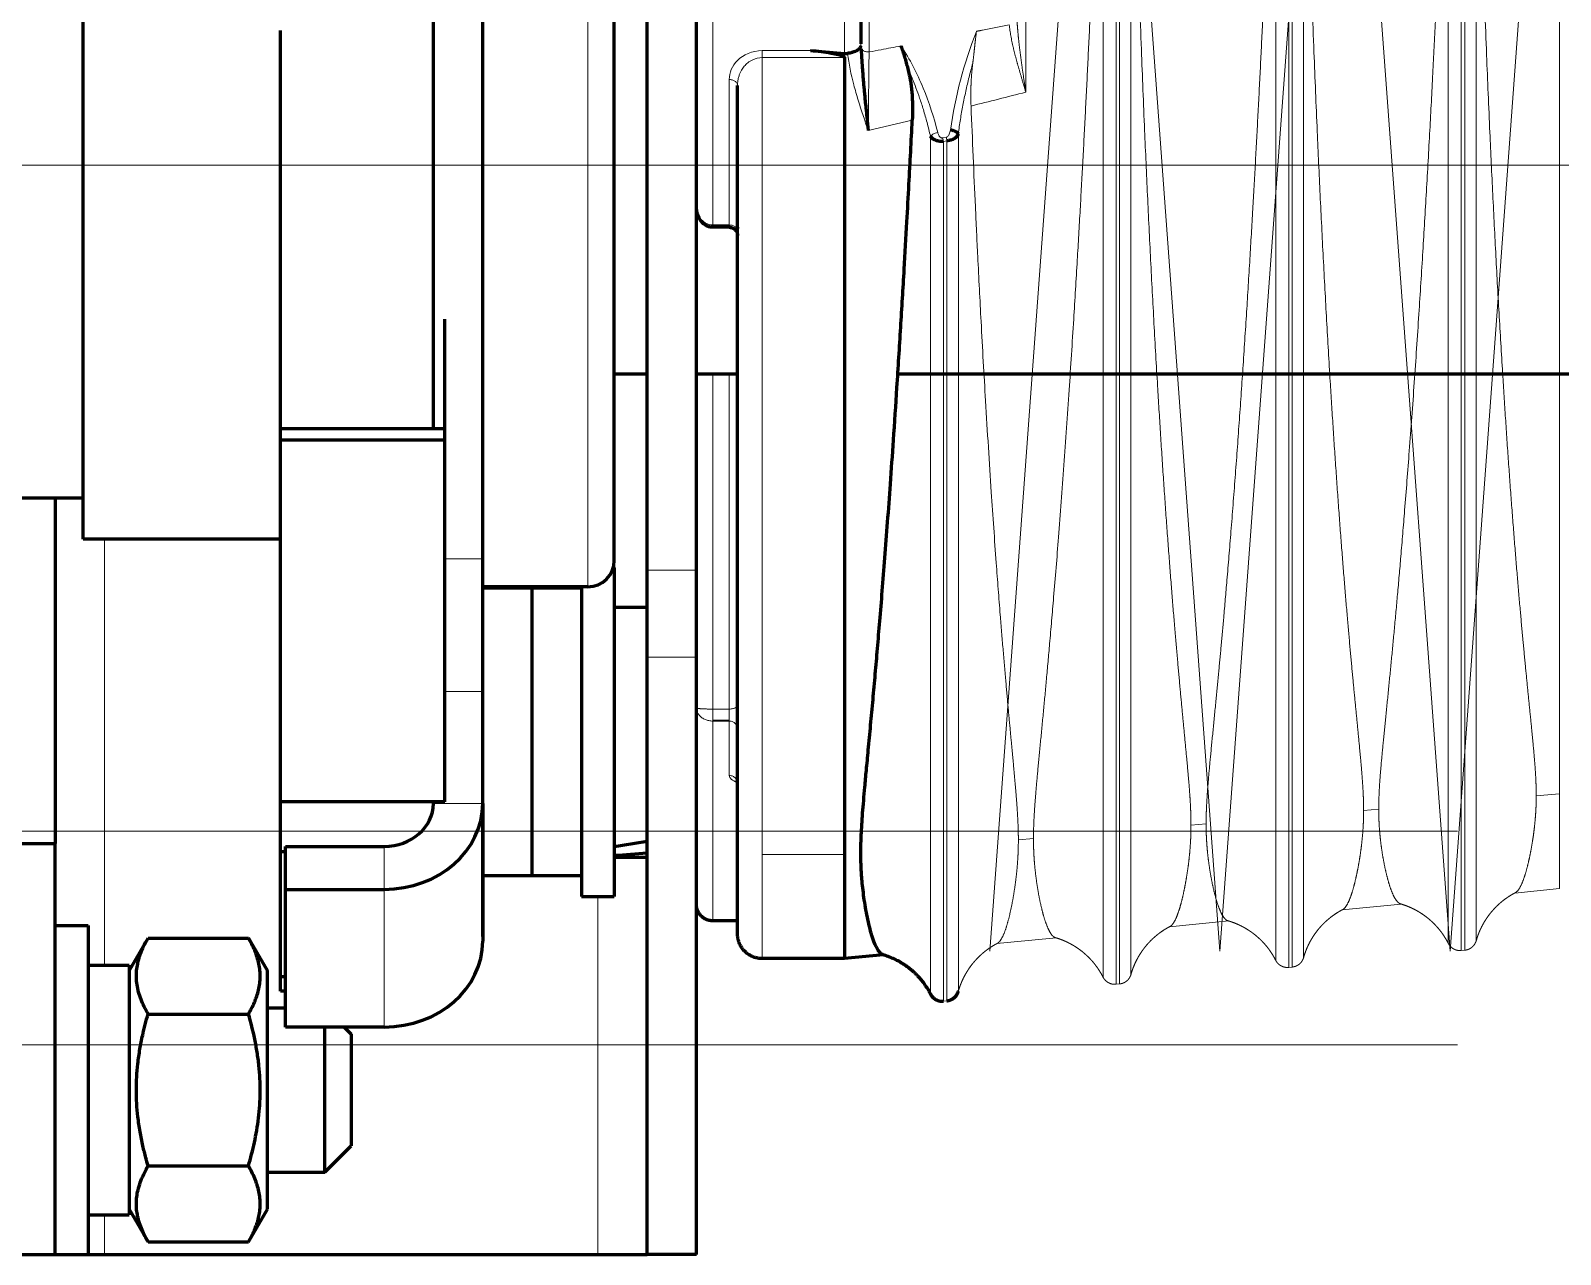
# Model space of a CAD drawing. Header units: millimetres. Extents: x 0 to 840, y 0 to 594.
# Drawn here: x 525.367 to 526.995, y 265.11 to 266.413 of the extents above; entities that cross this region are included whole.
import ezdxf

# ---------------------------------------------------------------- set-up
doc = ezdxf.new("R2010")
doc.units = ezdxf.units.MM
for name, pattern in [('K5LT_AXLED', [19.5, 15, -1.5, 1.5, -1.5]), ('K5LT_BASIC', [0]), ('K5LT_DASHED', [6, 4, -2]), ('K5LT_THIN', [0])]:
    doc.linetypes.add(name, pattern=pattern)
doc.layers.add('Системный слой', color=7, linetype='Continuous')

# ---------------------------------------------------------------- blocks, each defined once
blk = doc.blocks.new('U206')
at = {"layer": 'Системный слой', "color": 30, "linetype": 'K5LT_AXLED', "lineweight": 18, "true_color": 0xff8000}
for p, q in [((520.6458, 266.2698), (527.3233, 266.2698)), ((522.7108, 265.561), (526.8858, 265.561)), ((522.7108, 265.3335), (526.8858, 265.3335))]:
    blk.add_line(p, q, dxfattribs=at)
blk = doc.blocks.new('U218')
at = {"layer": 'Системный слой', "color": 30, "linetype": 'K5LT_AXLED', "lineweight": 18, "true_color": 0xff8000}
for q in [(526.388, 265.4332), (526.633, 265.4332)]:
    blk.add_line((526.5105, 267.0957), q, dxfattribs=at)
blk = doc.blocks.new('U219')
at = {"layer": 'Системный слой', "color": 30, "linetype": 'K5LT_AXLED', "lineweight": 18, "true_color": 0xff8000}
for q in [(526.633, 265.4332), (526.878, 265.4332)]:
    blk.add_line((526.7555, 267.0957), q, dxfattribs=at)
blk = doc.blocks.new('U221')
at = {"layer": 'Системный слой', "color": 30, "linetype": 'K5LT_AXLED', "lineweight": 18, "true_color": 0xff8000}
for q in [(526.878, 265.4332), (527.123, 265.4332)]:
    blk.add_line((527.0005, 267.0957), q, dxfattribs=at)
blk = doc.blocks.new('U217')
at = {"layer": 'Системный слой'}
for name in ['U218', 'U219', 'U221']:
    blk.add_blockref(name, (0, 0), dxfattribs=at)

msp = doc.modelspace()

# ---------------------------------------------------------------- linework, layer by layer
at = {"layer": 'Системный слой', "color": 7, "linetype": 'K5LT_DASHED', "lineweight": 18}
for p, q in [((526.52244, 265.39792), (526.52244, 266.89796)), ((526.52623, 265.39829), (526.52623, 266.89768)), ((526.70619, 265.41588), (526.70619, 266.88418)), ((526.70998, 265.41625), (526.70998, 266.88389)), ((526.88994, 265.43383), (526.88994, 266.87039)), ((526.89373, 265.4342), (526.89373, 266.8701)), ((526.50861, 265.4055), (526.50861, 266.77508)), ((526.53833, 265.40841), (526.53833, 266.77328)), ((526.69236, 265.42345), (526.69236, 266.7639)), ((526.72208, 265.42636), (526.72208, 266.7621)), ((526.87611, 265.44141), (526.87611, 266.75272)), ((526.90583, 265.44431), (526.90583, 266.75092)), ((526.99455, 266.63154), (526.99455, 265.60071)), ((526.42634, 266.4404), (526.42634, 266.3474)), ((526.99455, 265.60071), (526.96971, 265.5986)), ((526.99455, 265.60071), (526.99455, 265.49969)), ((526.80205, 265.58434), (526.78596, 265.58297)), ((526.6183, 265.56872), (526.60221, 265.56735)), ((526.43455, 265.55309), (526.41846, 265.55173)), ((526.99455, 265.49969), (526.94681, 265.49502)), ((526.82609, 265.48323), (526.76306, 265.47707)), ((526.64234, 265.46528), (526.57931, 265.45912)), ((526.45859, 265.44733), (526.39556, 265.44117)), ((526.88994, 265.43383), (526.89373, 265.4342)), ((526.70619, 265.41588), (526.70998, 265.41625)), ((526.52244, 265.39792), (526.52623, 265.39829)), ((526.33869, 265.37997), (526.34248, 265.38034))]:
    msp.add_line(p, q, dxfattribs=at)
at = {"layer": 'Системный слой', "color": 5, "linetype": 'K5LT_BASIC', "lineweight": 60, "true_color": 0x0000ff}
for p, q in [((526.2508, 266.78323), (526.2508, 266.39897)), ((525.7958, 265.98917), (525.7958, 266.69954)), ((525.8483, 265.85066), (525.8483, 266.69954)), ((525.42297, 265.87166), (525.42297, 266.65916)), ((526.0233, 265.83867), (526.0233, 266.64828)), ((526.0758, 265.83867), (526.0758, 266.64828)), ((525.9883, 265.84891), (525.9883, 266.56093)), ((525.9883, 265.99416), (525.9883, 266.45787)), ((525.63297, 265.98917), (525.63297, 266.4129)), ((526.19716, 266.39156), (526.2333, 266.38851)), ((526.24923, 266.39368), (526.24907, 266.39351)), ((526.2333, 266.38417), (526.2333, 265.53598)), ((526.11955, 265.45156), (526.11955, 266.35452)), ((526.11955, 266.20369), (526.11955, 266.35452)), ((526.0758, 266.22644), (526.0758, 266.22639)), ((526.1108, 266.20356), (526.0933, 266.20356)), ((526.11955, 266.20369), (526.11955, 266.20236)), ((525.80797, 265.98917), (525.80797, 266.10567)), ((525.9883, 266.04754), (526.0233, 266.04754)), ((526.0758, 266.04754), (526.11955, 266.04754)), ((526.29019, 266.04754), (548.4726, 266.04754)), ((525.63297, 265.97692), (525.63297, 265.98917)), ((525.80797, 265.98917), (525.63297, 265.98917)), ((525.80797, 265.97692), (525.80797, 265.98917)), ((525.80797, 265.97692), (525.63297, 265.97692)), ((525.63297, 265.59223), (525.63297, 265.97692)), ((525.80797, 265.59223), (525.80797, 265.97692)), ((525.42297, 265.91541), (524.92422, 265.91541)), ((525.3933, 265.91541), (525.3933, 265.54791)), ((525.63297, 265.87166), (525.42297, 265.87166)), ((525.8483, 265.70952), (525.8483, 265.85066)), ((525.98726, 265.84134), (525.9883, 265.84134)), ((525.9883, 265.84134), (525.9883, 265.49134)), ((526.0233, 265.74598), (526.0233, 265.83867)), ((526.0758, 265.74598), (526.0758, 265.83867)), ((525.9603, 265.82091), (525.8483, 265.82091)), ((525.9008, 265.81946), (525.8483, 265.81946)), ((525.9008, 265.51321), (525.9008, 265.81946)), ((525.9533, 265.81946), (525.9008, 265.81946)), ((525.9008, 265.81918), (525.9008, 265.81946)), ((525.9008, 265.51321), (525.9008, 265.81918)), ((525.9533, 265.82091), (525.9533, 265.49134)), ((525.9883, 265.79934), (526.0233, 265.79934)), ((526.0233, 265.11041), (526.0233, 265.74598)), ((526.0758, 265.11041), (526.0758, 265.74598)), ((525.8483, 265.59028), (525.8483, 265.70952)), ((525.80797, 265.59223), (525.63297, 265.59223)), ((525.63297, 265.53894), (525.63297, 265.59223)), ((525.7958, 265.59028), (525.7958, 265.59223)), ((525.8483, 265.59028), (525.8483, 265.44374)), ((525.8483, 265.45104), (525.8483, 265.59028)), ((525.3408, 265.54791), (525.3933, 265.54791)), ((525.3933, 265.11041), (525.3933, 265.54791)), ((525.6383, 265.4989), (525.6383, 265.54459)), ((525.6383, 265.54459), (525.7433, 265.54459)), ((525.63297, 265.40577), (525.63297, 265.53894)), ((525.6383, 265.53894), (525.63297, 265.53894)), ((525.9883, 265.53334), (526.0233, 265.53334)), ((526.2333, 265.53598), (526.2333, 265.42532)), ((525.9008, 265.51321), (525.8483, 265.51321)), ((525.9533, 265.51321), (525.9008, 265.51321)), ((525.6383, 265.4989), (525.7433, 265.4989)), ((525.6383, 265.35236), (525.6383, 265.4989)), ((525.9533, 265.49134), (525.9883, 265.49134)), ((525.3933, 265.46041), (525.4283, 265.46041)), ((525.4283, 265.46041), (525.4283, 265.11041)), ((526.11955, 265.46541), (526.0933, 265.46541)), ((525.47205, 265.41229), (525.49213, 265.44707)), ((525.49213, 265.44707), (525.59897, 265.44707)), ((525.59897, 265.44707), (525.61905, 265.41229)), ((525.8483, 265.44864), (525.8483, 265.45104)), ((526.27484, 265.42937), (526.2333, 265.42531)), ((525.4283, 265.41841), (525.47205, 265.41841)), ((525.47205, 265.41841), (525.47205, 265.15241)), ((525.61905, 265.15854), (525.61905, 265.41229)), ((526.2333, 265.42531), (526.1458, 265.42531)), ((525.63297, 265.39041), (525.63297, 265.40577)), ((525.6383, 265.40577), (525.63297, 265.40577)), ((525.6383, 265.39041), (525.63297, 265.39041)), ((525.49213, 265.36624), (525.59897, 265.36624)), ((525.61905, 265.37291), (525.6383, 265.37291)), ((525.7433, 265.35236), (525.6383, 265.35236)), ((525.6803, 265.3391), (525.6803, 265.35236)), ((525.70085, 265.35236), (525.7083, 265.34491)), ((525.7083, 265.34491), (525.7083, 265.32192)), ((525.6803, 265.19791), (525.6803, 265.3391)), ((525.7083, 265.32192), (525.7083, 265.22591)), ((525.6803, 265.19791), (525.7083, 265.22591)), ((525.49213, 265.20459), (525.59897, 265.20459)), ((525.61905, 265.19791), (525.6803, 265.19791)), ((525.4283, 265.15241), (525.47205, 265.15241)), ((525.47205, 265.15854), (525.49213, 265.12376)), ((525.59897, 265.12376), (525.61905, 265.15854)), ((525.49213, 265.12376), (525.59897, 265.12376)), ((525.3408, 265.11041), (525.3933, 265.11041)), ((525.3933, 265.11041), (525.4283, 265.11041)), ((525.3933, 265.11041), (525.4458, 265.11041)), ((525.4458, 265.11041), (525.9708, 265.11041)), ((525.9708, 265.11041), (526.0233, 265.11041)), ((526.0758, 265.11041), (526.0233, 265.11041))]:
    msp.add_line(p, q, dxfattribs=at)
at = {"layer": 'Системный слой', "color": 7, "linetype": 'K5LT_THIN', "lineweight": 18}
for p, q in [((526.0933, 266.77064), (526.0933, 266.20601)), ((526.2333, 266.38851), (526.2333, 266.77064)), ((526.25955, 266.77699), (526.25955, 266.39021)), ((525.9603, 266.58079), (525.9603, 265.82091)), ((526.1458, 266.39156), (526.19716, 266.39156)), ((526.1458, 266.38417), (526.1458, 266.39156)), ((526.2333, 266.38417), (526.1458, 266.38417)), ((526.1458, 266.38417), (526.1458, 265.53598)), ((526.1108, 266.20601), (526.1108, 266.36082)), ((526.30556, 266.31746), (526.2587, 266.30646)), ((526.32486, 265.38755), (526.32486, 266.30033)), ((526.33784, 266.29863), (526.34163, 266.29937)), ((526.34248, 266.29563), (526.33869, 266.29489)), ((526.33869, 265.37997), (526.33869, 266.29489)), ((526.34248, 265.38034), (526.34248, 266.29563)), ((526.35458, 265.39045), (526.35458, 266.30292)), ((526.0758, 266.22644), (526.0758, 266.22639)), ((526.0933, 266.20601), (526.1108, 266.20601)), ((526.0933, 266.20469), (526.0933, 266.20601)), ((526.0933, 266.20469), (526.1108, 266.20469)), ((526.0933, 266.20356), (526.0933, 266.20469)), ((526.1108, 266.20469), (526.1108, 266.20601)), ((526.1108, 266.20356), (526.1108, 266.20469)), ((526.0933, 266.04754), (526.0933, 265.69081)), ((526.1108, 265.69081), (526.1108, 266.04754)), ((525.4458, 265.87166), (525.4458, 265.41841)), ((525.8483, 265.85066), (525.80797, 265.85066)), ((526.0758, 265.83867), (526.0233, 265.83867)), ((526.0758, 265.74598), (526.0233, 265.74598)), ((525.8483, 265.70952), (525.80797, 265.70952)), ((526.0933, 265.69081), (526.1108, 265.69081)), ((526.0933, 265.69081), (526.0933, 265.67888)), ((526.1108, 265.69081), (526.1108, 265.67888)), ((526.0933, 265.67888), (526.0933, 265.67805)), ((526.0933, 265.67888), (526.1108, 265.67888)), ((526.0933, 265.67805), (526.0933, 265.46691)), ((526.1108, 265.67805), (526.0933, 265.67805)), ((526.1108, 265.67888), (526.1108, 265.67805)), ((526.1108, 265.62016), (526.1108, 265.67805)), ((525.7958, 265.59028), (525.8483, 265.59028)), ((525.7433, 265.4989), (525.7433, 265.54459)), ((526.1458, 265.53598), (526.2333, 265.53598)), ((526.1458, 265.53598), (526.1458, 265.42531)), ((525.7433, 265.35236), (525.7433, 265.4989)), ((525.9708, 265.49134), (525.9708, 265.11041)), ((526.0933, 265.46691), (526.11955, 265.46691)), ((526.0933, 265.46691), (526.0933, 265.46541)), ((525.4458, 265.15241), (525.4458, 265.11041))]:
    msp.add_line(p, q, dxfattribs=at)
at = {"layer": 'Системный слой', "color": 30, "linetype": 'K5LT_AXLED', "lineweight": 18, "true_color": 0xff8000}
msp.add_line((519.2633, 266.26979), (571.47579, 266.26979), dxfattribs=at)
at = {"layer": 'Системный слой', "color": 5, "linetype": 'K5LT_BASIC', "lineweight": 60, "true_color": 0x0000ff}
for centre, radius, start, end in [((526.23449, 266.40248), 0.01403, 265.13092, 278.60316), ((525.9603, 265.84891), 0.028, 270, 0)]:
    msp.add_arc(centre, radius, start, end, dxfattribs=at)
at = {"layer": 'Системный слой', "color": 7, "linetype": 'K5LT_THIN', "lineweight": 18}
for centre, radius, start, end in [((555.88613, 266.04736), 29.62857, 179.336981, 179.498952), ((526.26968, 266.28116), 0.07036, 11.2485, 14.37346), ((526.27361, 266.28191), 0.07022, 11.27441, 14.39955)]:
    msp.add_arc(centre, radius, start, end, dxfattribs=at)
at = {"layer": 'Системный слой', "color": 5, "linetype": 'K5LT_BASIC', "lineweight": 60, "true_color": 0x0000ff}
for centre, major_axis, ratio, start_param, end_param in [((525.7433, 265.59028), (0.0525, 0), 0.8702783, 4.712389, 6.2831853), ((525.7433, 265.59028), (0.105, 0), 0.8702783, 4.712389, 6.2831853), ((525.9654, 265.66634), (0.36501, 0.05144), 0.3360168, 4.7277641, 4.8241751), ((526.05495, 265.66634), (0.36501, 0.05144), 0.3360168, 4.4816555, 4.5783551), ((525.7433, 265.44374), (0.105, 0), 0.8702783, 4.712389, 6.2831853)]:
    msp.add_ellipse(centre, major_axis=major_axis, ratio=ratio, start_param=start_param, end_param=end_param, dxfattribs=at)
at = {"layer": 'Системный слой', "color": 7, "linetype": 'K5LT_DASHED', "lineweight": 18}
for points, knots in [([(526.43455, 265.55309), (526.43455, 265.5562), (526.43464, 265.5627), (526.43506, 265.57372), (526.43586, 265.58702), (526.43724, 265.60464), (526.43936, 265.628), (526.44213, 265.65686), (526.44521, 265.68886), (526.44845, 265.72338), (526.45206, 265.76323), (526.45636, 265.81309), (526.46145, 265.87603), (526.46699, 265.94986), (526.47241, 266.0279), (526.47713, 266.10128), (526.48103, 266.16564), (526.48421, 266.22118), (526.48702, 266.27226), (526.48964, 266.32229), (526.49218, 266.37286), (526.49463, 266.4239), (526.49699, 266.47533), (526.49921, 266.52613), (526.50127, 266.57543), (526.50314, 266.62237), (526.5048, 266.66617), (526.50619, 266.70429), (526.50727, 266.73509), (526.50803, 266.75774), (526.50844, 266.77001), (526.50861, 266.77508)], [0, 0, 0, 0, 0.5382859, 1.0757635, 1.6706705, 2.3929289, 3.3241449, 4.3677947, 5.4051982, 6.3813879, 7.4447326, 8.7702029, 10.3892509, 12.2297133, 14.0795086, 15.7757178, 17.1757775, 18.3697817, 19.4706051, 20.5867136, 21.718107, 22.8571429, 24, 25.1428571, 26.2857143, 27.4285714, 28.5714286, 29.7142857, 30.6666667, 31.4285714, 32, 32, 32, 32]), ([(526.53833, 266.77328), (526.53888, 266.74559), (526.53983, 266.70206), (526.54151, 266.63561), (526.54327, 266.57198), (526.54585, 266.48941), (526.54908, 266.39864), (526.55256, 266.31238), (526.55589, 266.23751), (526.55922, 266.16884), (526.56279, 266.10106), (526.56629, 266.03997), (526.56964, 265.9854), (526.57278, 265.93741), (526.57598, 265.89143), (526.57917, 265.84847), (526.58227, 265.80887), (526.5852, 265.77357), (526.58797, 265.74174), (526.59052, 265.71354), (526.59293, 265.68785), (526.59529, 265.66317), (526.59747, 265.64044), (526.59926, 265.62093), (526.60047, 265.60639), (526.60125, 265.59527), (526.60175, 265.58636), (526.60204, 265.57891), (526.60217, 265.57338), (526.6022, 265.56982), (526.60221, 265.56796), (526.60221, 265.56745), (526.60221, 265.56735)], [0, 0, 0, 0, 2.3571429, 3.5357143, 5.1071429, 7.0714286, 9.4285714, 11.3928571, 12.9642857, 14.5357143, 16.1071429, 17.6785714, 18.8571429, 20.0357143, 21.1924603, 22.327381, 23.4186508, 24.4880952, 25.4724206, 26.3934524, 27.2097222, 27.9845238, 28.8082931, 29.5195222, 30.118211, 30.5541611, 31.0097542, 31.4830864, 31.9526113, 32.3641019, 32.7194618, 33, 33, 33, 33]), ([(526.6183, 265.56872), (526.6183, 265.57173), (526.61838, 265.57803), (526.6188, 265.58871), (526.61959, 265.6016), (526.62095, 265.61867), (526.62304, 265.64131), (526.6258, 265.66932), (526.62878, 265.69962), (526.63163, 265.72929), (526.63434, 265.75822), (526.63725, 265.79046), (526.64076, 265.83083), (526.64485, 265.88045), (526.64921, 265.93656), (526.65346, 265.99466), (526.65753, 266.05363), (526.66133, 266.112), (526.66484, 266.1687), (526.66793, 266.22143), (526.67074, 266.27144), (526.67337, 266.32043), (526.67591, 266.36993), (526.67836, 266.4199), (526.68072, 266.47023), (526.68295, 266.51996), (526.68501, 266.56823), (526.68688, 266.6142), (526.68854, 266.6571), (526.68993, 266.69447), (526.69101, 266.72466), (526.69178, 266.74688), (526.69219, 266.75892), (526.69236, 266.7639)], [0, 0, 0, 0, 0.5707763, 1.1406657, 1.7713629, 2.5368932, 3.5236118, 4.6292852, 5.7283501, 6.6745739, 7.5124867, 8.4114265, 9.5618437, 10.9906599, 12.4980677, 13.9777981, 15.4064337, 16.8739216, 18.2447662, 19.5154194, 20.6862812, 21.8729334, 23.0753762, 24.2857143, 25.5, 26.7142857, 27.9285714, 29.1428571, 30.3571429, 31.5714286, 32.5833333, 33.3928571, 34, 34, 34, 34]), ([(526.72208, 266.7621), (526.72263, 266.73501), (526.72358, 266.69242), (526.72525, 266.6274), (526.72702, 266.56516), (526.72959, 266.48438), (526.73282, 266.3956), (526.73631, 266.31122), (526.73964, 266.23799), (526.74297, 266.17083), (526.74654, 266.10454), (526.75004, 266.0448), (526.7534, 265.99143), (526.75654, 265.94449), (526.75974, 265.89953), (526.76293, 265.85753), (526.76604, 265.81882), (526.76896, 265.78433), (526.77173, 265.75325), (526.77429, 265.7257), (526.77669, 265.70061), (526.77905, 265.67651), (526.78123, 265.65432), (526.78302, 265.63532), (526.78421, 265.62117), (526.78499, 265.61038), (526.78549, 265.6017), (526.78579, 265.5944), (526.78592, 265.58894), (526.78595, 265.58539), (526.78596, 265.58355), (526.78596, 265.58306), (526.78596, 265.58297)], [0, 0, 0, 0, 2.3571429, 3.5357143, 5.1071429, 7.0714286, 9.4285714, 11.3928571, 12.9642857, 14.5357143, 16.1071429, 17.6785714, 18.8571429, 20.0357143, 21.1924603, 22.327381, 23.4186508, 24.4880952, 25.4724206, 26.3934524, 27.2097222, 27.9845238, 28.8071235, 29.5160134, 30.1111934, 30.5424651, 30.9933798, 31.4643728, 31.9362369, 32.3529907, 32.7141986, 33, 33, 33, 33]), ([(526.80205, 265.58434), (526.80205, 265.58725), (526.80213, 265.59333), (526.80254, 265.60362), (526.80331, 265.61604), (526.80464, 265.63249), (526.8067, 265.65431), (526.80942, 265.68137), (526.81246, 265.7116), (526.81559, 265.74338), (526.81878, 265.7769), (526.82212, 265.8134), (526.82578, 265.85532), (526.82999, 265.90603), (526.83478, 265.96751), (526.83984, 266.03721), (526.84466, 266.10847), (526.84896, 266.17661), (526.85285, 266.24208), (526.85639, 266.30535), (526.85958, 266.36579), (526.86235, 266.42108), (526.86481, 266.47275), (526.86703, 266.52163), (526.86907, 266.56867), (526.8709, 266.61305), (526.87252, 266.65403), (526.87385, 266.68922), (526.87486, 266.71721), (526.87558, 266.73747), (526.87596, 266.74828), (526.87611, 266.75272)], [0, 0, 0, 0, 0.5366761, 1.0725047, 1.6654681, 2.3851155, 3.3125623, 4.3517361, 5.3847028, 6.3575944, 7.3240317, 8.3483545, 9.4429767, 10.7224685, 12.3047903, 14.064353, 15.7655094, 17.2928154, 18.7399505, 20.2197897, 21.59463, 22.8571429, 24, 25.1428571, 26.2857143, 27.4285714, 28.5714286, 29.7142857, 30.6666667, 31.4285714, 32, 32, 32, 32]), ([(526.90583, 266.75092), (526.90638, 266.72442), (526.90733, 266.68278), (526.909, 266.61921), (526.91077, 266.55834), (526.91334, 266.47937), (526.91657, 266.39257), (526.92006, 266.31008), (526.92339, 266.23848), (526.92672, 266.17282), (526.93029, 266.10802), (526.93379, 266.04962), (526.93715, 265.99745), (526.9403, 265.95157), (526.94351, 265.90762), (526.94669, 265.86657), (526.9498, 265.82877), (526.95273, 265.79509), (526.95549, 265.76475), (526.95805, 265.73786), (526.96045, 265.71336), (526.96281, 265.68983), (526.96499, 265.66819), (526.96677, 265.64969), (526.96797, 265.63578), (526.96877, 265.62493), (526.96928, 265.6161), (526.96955, 265.60915), (526.96967, 265.60424), (526.9697, 265.60109), (526.96971, 265.59923), (526.96971, 265.59869), (526.96971, 265.5986)], [0, 0, 0, 0, 2.3571429, 3.5357143, 5.1071429, 7.0714286, 9.4285714, 11.3928571, 12.9642857, 14.5357143, 16.1071429, 17.6785714, 18.8571429, 20.0357143, 21.1924603, 22.327381, 23.4186508, 24.4880952, 25.4724206, 26.3934524, 27.2097222, 27.9845238, 28.8058254, 29.5121191, 30.1034049, 30.5496115, 31.0312229, 31.525747, 31.9487948, 32.3208582, 32.6624292, 33, 33, 33, 33]), ([(526.4171, 266.42295), (526.41726, 266.42015), (526.41764, 266.41461), (526.4184, 266.40637), (526.41975, 266.39385), (526.42156, 266.38009), (526.42402, 266.36312), (526.42549, 266.35329), (526.42634, 266.3474)], [0, 0, 0, 0, 1.0297514, 2.0282955, 2.9956323, 5.551145, 6.9421733, 9, 9, 9, 9]), ([(526.36994, 266.37819), (526.37032, 266.38113), (526.37083, 266.3855), (526.37151, 266.39172), (526.37207, 266.39692), (526.37283, 266.40391), (526.37343, 266.40894), (526.37384, 266.41209)], [0, 0, 0, 0, 2, 3, 4.3333333, 5.6666667, 8, 8, 8, 8]), ([(526.37384, 266.41209), (526.37597, 266.41251), (526.3781, 266.41293), (526.38023, 266.41335), (526.38973, 266.41524), (526.39923, 266.41715), (526.40872, 266.41908)], [0, 0, 0, 0, 0.1831058, 0.1831058, 0.1831058, 1, 1, 1, 1]), ([(526.42634, 266.3474), (526.42504, 266.35189), (526.42251, 266.36043), (526.41892, 266.37261), (526.4157, 266.38408), (526.41174, 266.39966), (526.40955, 266.41131), (526.40872, 266.41908)], [0, 0, 0, 0, 1.4594093, 2.7782284, 3.9858561, 5.2528411, 8, 8, 8, 8]), ([(526.36808, 266.33265), (526.36791, 266.33684), (526.3678, 266.34345), (526.36794, 266.35266), (526.36826, 266.36014), (526.36887, 266.36876), (526.36949, 266.37468), (526.36995, 266.37819)], [0, 0, 0, 0, 2.1481481, 3.4074074, 4.8148148, 6.0925926, 8, 8, 8, 8]), ([(526.36808, 266.33265), (526.36954, 266.29666), (526.37186, 266.24297), (526.37549, 266.16665), (526.37904, 266.09729), (526.38379, 266.01277), (526.38919, 265.92678), (526.39447, 265.85145), (526.39869, 265.79653), (526.40207, 265.75519), (526.40488, 265.72249), (526.40748, 265.6935), (526.40978, 265.66858), (526.41184, 265.64662), (526.41378, 265.62586), (526.41553, 265.60642), (526.41693, 265.58896), (526.41777, 265.57581), (526.41822, 265.56589), (526.41842, 265.55836), (526.41846, 265.55384), (526.41846, 265.55173)], [0, 0, 0, 0, 2.4444444, 3.6666667, 5.2962963, 7.3333333, 9.7777778, 11.7718107, 13.3154321, 14.3656379, 15.3728395, 16.2691358, 17.0975309, 17.8331276, 18.5438272, 19.358642, 20.0987654, 20.7641975, 21.2010288, 21.612963, 22, 22, 22, 22]), ([(526.96971, 265.5986), (526.96971, 265.59702), (526.96968, 265.59333), (526.96951, 265.58698), (526.9691, 265.57906), (526.96836, 265.57018), (526.96733, 265.561), (526.96607, 265.55208), (526.96463, 265.54342), (526.96303, 265.53509), (526.9612, 265.52681), (526.95899, 265.51823), (526.95613, 265.50907), (526.95248, 265.50047), (526.9495, 265.49658), (526.94778, 265.49553), (526.94751, 265.4954)], [0, 0, 0, 0, 0.5113944, 1.1926064, 2.0429887, 3.0612467, 4.0769156, 5.1006807, 6.1445217, 7.2311035, 8.3617208, 9.705703, 11.4213652, 13.7184966, 16.4986594, 17, 17, 17, 17]), ([(526.78596, 265.58297), (526.78596, 265.58134), (526.78593, 265.57751), (526.78576, 265.57092), (526.78533, 265.56271), (526.78458, 265.55353), (526.78352, 265.54405), (526.78225, 265.53485), (526.78078, 265.52593), (526.77916, 265.51737), (526.77729, 265.50886), (526.77504, 265.50002), (526.77219, 265.49089), (526.76882, 265.48293), (526.76592, 265.47886), (526.76421, 265.47767), (526.76373, 265.47743)], [0, 0, 0, 0, 0.5151573, 1.2014709, 2.0583781, 3.0847533, 4.1088774, 5.1417821, 6.1956245, 7.2935935, 8.4368145, 9.8037057, 11.568183, 13.7684063, 16.0868246, 17, 17, 17, 17]), ([(526.82528, 265.48347), (526.82445, 265.48372), (526.82253, 265.48485), (526.81965, 265.4885), (526.81668, 265.49442), (526.81394, 265.50175), (526.8114, 265.51032), (526.80896, 265.52038), (526.80674, 265.53153), (526.80496, 265.54276), (526.80378, 265.55229), (526.80301, 265.56031), (526.80252, 265.56724), (526.80224, 265.57322), (526.80211, 265.57793), (526.80206, 265.58137), (526.80205, 265.58363), (526.80205, 265.58427), (526.80205, 265.58434)], [0, 0, 0, 0, 1.5180738, 3.4693594, 5.2653387, 6.9458336, 8.4351822, 9.8488687, 11.3427168, 12.6220426, 13.686846, 14.4635341, 15.2860958, 16.1181737, 16.8619696, 17.5642353, 18.2717229, 19, 19, 19, 19]), ([(526.60221, 265.56735), (526.60221, 265.56565), (526.60218, 265.56168), (526.602, 265.55486), (526.60156, 265.54637), (526.6008, 265.53689), (526.59972, 265.52711), (526.59842, 265.51763), (526.59694, 265.50846), (526.59529, 265.49967), (526.5934, 265.49094), (526.59121, 265.48225), (526.58861, 265.47376), (526.58577, 265.46667), (526.58283, 265.46167), (526.58091, 265.45994), (526.57996, 265.45946)], [0, 0, 0, 0, 0.5187145, 1.2098517, 2.0729295, 3.1069838, 4.1391097, 5.1806687, 6.2439865, 7.3527503, 8.5079241, 9.8910186, 11.5105025, 13.3862064, 15.1923597, 17, 17, 17, 17]), ([(526.64155, 265.46551), (526.64062, 265.46579), (526.63861, 265.46707), (526.63565, 265.47109), (526.63269, 265.47727), (526.62998, 265.48487), (526.62746, 265.49374), (526.62502, 265.50414), (526.62283, 265.51562), (526.62109, 265.52707), (526.61997, 265.5365), (526.61927, 265.54406), (526.61884, 265.55019), (526.61857, 265.55546), (526.61842, 265.55983), (526.61834, 265.56335), (526.61831, 265.56603), (526.6183, 265.5682), (526.6183, 265.56877), (526.6183, 265.56872)], [0, 0, 0, 0, 1.7602864, 3.7961542, 5.6699836, 7.4233228, 8.97723, 10.4521955, 12.0008212, 13.3156494, 14.3966804, 15.1272264, 15.8589692, 16.5571913, 17.1920341, 17.8117366, 18.4305245, 19.0218495, 20, 20, 20, 20]), ([(526.41846, 265.55173), (526.41846, 265.54928), (526.41841, 265.54439), (526.41817, 265.53709), (526.41772, 265.52897), (526.41693, 265.51921), (526.41558, 265.50717), (526.41364, 265.49393), (526.41122, 265.48069), (526.40848, 265.46852), (526.40551, 265.45796), (526.40236, 265.44952), (526.39922, 265.44389), (526.39717, 265.44198), (526.39618, 265.4415)], [0, 0, 0, 0, 0.6295506, 1.2649304, 1.9061394, 2.7805153, 3.9055456, 5.2928886, 6.7501818, 8.277425, 9.8979349, 11.588395, 13.3488051, 15, 15, 15, 15]), ([(526.45782, 265.44756), (526.45689, 265.44783), (526.45491, 265.4491), (526.45197, 265.45313), (526.44905, 265.45932), (526.44633, 265.46705), (526.44377, 265.47615), (526.44134, 265.48673), (526.43917, 265.49829), (526.43747, 265.50954), (526.43629, 265.51943), (526.43555, 265.52745), (526.43509, 265.53409), (526.43481, 265.5396), (526.43466, 265.54425), (526.43458, 265.54802), (526.43455, 265.55091), (526.43455, 265.55271), (526.43455, 265.55311), (526.43455, 265.55309)], [0, 0, 0, 0, 1.7459601, 3.7417167, 5.6294448, 7.3565152, 8.9506275, 10.4766978, 11.9234686, 13.2395175, 14.2842502, 15.1377794, 15.869634, 16.5769022, 17.2511726, 17.9094709, 18.5812244, 19.2810067, 20, 20, 20, 20])]:
    msp.add_open_spline(points, degree=3, knots=knots, dxfattribs=at)
at = {"layer": 'Системный слой', "color": 7, "linetype": 'K5LT_THIN', "lineweight": 18}
for points in [[(526.34617, 266.30705), (526.35113, 266.34282), (526.36056, 266.37797), (526.37384, 266.41209)], [(526.25114, 266.39333), (526.25072, 266.39348), (526.25008, 266.3936), (526.24923, 266.39368)], [(526.2508, 266.39897), (526.2508, 266.39822), (526.25087, 266.39746), (526.25102, 266.39672)], [(526.25102, 266.39672), (526.25105, 266.39559), (526.25109, 266.39446), (526.25114, 266.39333)], [(526.11947, 265.61255), (526.11353, 265.61477), (526.1108, 265.61746), (526.1108, 265.62016)]]:
    msp.add_open_spline(points, degree=3, dxfattribs=at)
for points, knots in [([(526.1108, 266.36082), (526.1108, 266.3681), (526.11357, 266.37531), (526.12557, 266.38719), (526.13525, 266.39156), (526.1458, 266.39156)], [0, 0, 0, 0, 0.5, 0.5, 1, 1, 1, 1]), ([(526.2587, 266.30646), (526.25496, 266.31716), (526.24942, 266.33333), (526.24158, 266.36069), (526.23807, 266.37737), (526.23659, 266.38862)], [0, 0, 0, 0, 2.3999995, 3.5999993, 6, 6, 6, 6]), ([(526.2508, 266.39897), (526.2508, 266.39822), (526.25066, 266.39709), (526.25008, 266.39525), (526.24952, 266.39419), (526.24907, 266.39351)], [0, 0, 0, 0, 2.3999995, 3.5999993, 6, 6, 6, 6]), ([(526.25955, 266.39021), (526.25887, 266.39021), (526.25759, 266.39029), (526.25584, 266.39058), (526.25435, 266.39102), (526.25308, 266.39158), (526.25191, 266.39234), (526.25136, 266.39296), (526.25114, 266.39333)], [0, 0, 0, 0, 1.6229361, 3.0688085, 4.3930608, 5.7505499, 7.1250114, 9, 9, 9, 9]), ([(526.25955, 266.39021), (526.26381, 266.391), (526.26808, 266.39179), (526.27936, 266.3939), (526.28638, 266.39521), (526.29339, 266.39654)], [0, 0, 0, 0, 0.3778973, 0.3778973, 1, 1, 1, 1]), ([(526.29339, 266.39654), (526.30325, 266.38243), (526.31074, 266.36723), (526.32349, 266.33627), (526.32862, 266.32046), (526.33266, 266.30436)], [0, 0, 0, 0, 0.5, 0.5, 1, 1, 1, 1]), ([(526.1458, 266.38417), (526.14222, 266.38418), (526.13768, 266.38305), (526.13288, 266.38043), (526.13041, 266.37867), (526.12836, 266.37684), (526.12663, 266.37497), (526.12509, 266.37296), (526.12365, 266.37069), (526.12227, 266.36798), (526.121, 266.36464), (526.12009, 266.36102), (526.11963, 266.35754), (526.11955, 266.35544), (526.11955, 266.35452)], [0, 0, 0, 0, 3.1415454, 4.2039199, 5.1715434, 6.0630868, 6.923256, 7.7621889, 8.7030502, 9.8009799, 11.0755092, 12.6496254, 13.9676786, 15, 15, 15, 15]), ([(526.32486, 266.30033), (526.32375, 266.30525), (526.32142, 266.31479), (526.31756, 266.32839), (526.31359, 266.34067), (526.30832, 266.35523), (526.30397, 266.36557), (526.30083, 266.37228)], [0, 0, 0, 0, 1.5999997, 3.1099373, 4.4696009, 5.6789905, 8, 8, 8, 8]), ([(526.36995, 266.37819), (526.36856, 266.37324), (526.36593, 266.36332), (526.36241, 266.34839), (526.35933, 266.33344), (526.35668, 266.3183), (526.35523, 266.30811), (526.35458, 266.30292)], [0, 0, 0, 0, 1.5999997, 3.1979854, 4.7862026, 6.3646512, 8, 8, 8, 8]), ([(526.11955, 266.35452), (526.11955, 266.35503), (526.11939, 266.35599), (526.11874, 266.35728), (526.11782, 266.35835), (526.11666, 266.35925), (526.11526, 266.35999), (526.11374, 266.36049), (526.11224, 266.36076), (526.11126, 266.36082), (526.1108, 266.36082)], [0, 0, 0, 0, 1.7091194, 3.1999565, 4.5271743, 5.8884543, 7.2930028, 8.652642, 9.8913765, 11, 11, 11, 11]), ([(526.34163, 266.29937), (526.34184, 266.29941), (526.34204, 266.29948), (526.34223, 266.29956), (526.3427, 266.29977), (526.34311, 266.30008), (526.34346, 266.30043), (526.3438, 266.30077), (526.34409, 266.30115), (526.34434, 266.30154), (526.34516, 266.30283), (526.34563, 266.30429), (526.34594, 266.30574), (526.34603, 266.30617), (526.34611, 266.30661), (526.34617, 266.30705)], [0, 0, 0, 0, 0.0613207, 0.0613207, 0.0613207, 0.2133355, 0.2133355, 0.2133355, 0.3624585, 0.3624585, 0.3624585, 0.8544461, 0.8544461, 0.8544461, 1, 1, 1, 1]), ([(526.32486, 266.30033), (526.32511, 266.30066), (526.32571, 266.30129), (526.32686, 266.30215), (526.32823, 266.30292), (526.33013, 266.30374), (526.33169, 266.30417), (526.33266, 266.30436)], [0, 0, 0, 0, 1.488801, 2.8664032, 4.1943907, 5.633577, 8, 8, 8, 8]), ([(526.33266, 266.30436), (526.33269, 266.3042), (526.33273, 266.30405), (526.33278, 266.3039), (526.33309, 266.30278), (526.33353, 266.30166), (526.3342, 266.30066), (526.33452, 266.30018), (526.33491, 266.29971), (526.33538, 266.29933), (526.33566, 266.29911), (526.33597, 266.29891), (526.33631, 266.29878), (526.33655, 266.29868), (526.33681, 266.29862), (526.33706, 266.29859), (526.33732, 266.29856), (526.33759, 266.29858), (526.33784, 266.29863)], [0, 0, 0, 0, 0.0585687, 0.0585687, 0.0585687, 0.4964387, 0.4964387, 0.4964387, 0.7071602, 0.7071602, 0.7071602, 0.8303931, 0.8303931, 0.8303931, 0.9150687, 0.9150687, 0.9150687, 1, 1, 1, 1]), ([(526.0758, 266.22639), (526.0758, 266.22536), (526.07594, 266.2233), (526.07654, 266.22029), (526.07745, 266.21763), (526.07857, 266.21531), (526.07985, 266.21329), (526.08131, 266.21149), (526.08291, 266.20994), (526.08465, 266.20863), (526.08648, 266.20757), (526.08841, 266.20677), (526.09072, 266.20616), (526.09235, 266.20601), (526.0933, 266.20601)], [0, 0, 0, 0, 1.6081926, 3.100732, 4.4303285, 5.5744623, 6.6962614, 7.7878589, 8.8717748, 9.9306119, 11.0282998, 12.1300728, 13.2643214, 15, 15, 15, 15]), ([(526.11955, 266.19971), (526.11955, 266.20022), (526.11939, 266.20118), (526.11874, 266.20247), (526.11782, 266.20354), (526.11666, 266.20444), (526.11526, 266.20518), (526.11374, 266.20568), (526.11224, 266.20595), (526.11126, 266.20601), (526.1108, 266.20601)], [0, 0, 0, 0, 1.7091194, 3.1999565, 4.5271744, 5.8884543, 7.2930029, 8.6526421, 9.8913766, 11, 11, 11, 11]), ([(526.0758, 265.69202), (526.0758, 265.69196), (526.07591, 265.69185), (526.07638, 265.6917), (526.07708, 265.69155), (526.07802, 265.69142), (526.07921, 265.69129), (526.0806, 265.69118), (526.08213, 265.69108), (526.08375, 265.691), (526.08548, 265.69093), (526.08733, 265.69088), (526.08928, 265.69084), (526.0913, 265.69081), (526.09264, 265.69081), (526.0933, 265.69081)], [0, 0, 0, 0, 1.5730702, 2.9409757, 4.1421931, 5.3650467, 6.5877476, 7.7899021, 8.9281785, 10.0243655, 11.1273095, 12.2783257, 13.4761494, 14.7104219, 16, 16, 16, 16]), ([(526.0933, 265.67805), (526.09255, 265.67805), (526.09111, 265.67812), (526.089, 265.67844), (526.08704, 265.67894), (526.08515, 265.67962), (526.08333, 265.6805), (526.08164, 265.68156), (526.08012, 265.68277), (526.07881, 265.68413), (526.0777, 265.68561), (526.07683, 265.68719), (526.07622, 265.68881), (526.07587, 265.69043), (526.0758, 265.6915), (526.0758, 265.69202)], [0, 0, 0, 0, 1.4542361, 2.7232369, 3.8755775, 5.0543548, 6.2595689, 7.4428253, 8.613968, 9.80679, 11.0026852, 12.2510612, 13.4787733, 14.7341241, 16, 16, 16, 16]), ([(526.1108, 265.69081), (526.11151, 265.69081), (526.11284, 265.69089), (526.11463, 265.69121), (526.11611, 265.69166), (526.11737, 265.69223), (526.11839, 265.69292), (526.11909, 265.69367), (526.11947, 265.69441), (526.11955, 265.69489), (526.11955, 265.69512)], [0, 0, 0, 0, 1.7091194, 3.1999565, 4.5271744, 5.8884543, 7.2930029, 8.652642, 9.8913766, 11, 11, 11, 11]), ([(526.1108, 265.67805), (526.11151, 265.67805), (526.11284, 265.67789), (526.11463, 265.67726), (526.11611, 265.67638), (526.11737, 265.67526), (526.11839, 265.67391), (526.11909, 265.67244), (526.11947, 265.67099), (526.11955, 265.67004), (526.11955, 265.6696)], [0, 0, 0, 0, 1.7091194, 3.1999565, 4.5271744, 5.8884543, 7.2930029, 8.6526421, 9.8913766, 11, 11, 11, 11]), ([(526.1108, 265.62016), (526.11151, 265.62016), (526.11284, 265.62), (526.11463, 265.61937), (526.11611, 265.61849), (526.11737, 265.61737), (526.11839, 265.61602), (526.11909, 265.61455), (526.11947, 265.6131), (526.11955, 265.61215), (526.11955, 265.61171)], [0, 0, 0, 0, 1.7091194, 3.1999565, 4.5271744, 5.8884543, 7.2930028, 8.652642, 9.8913766, 11, 11, 11, 11]), ([(526.0933, 265.46691), (526.09211, 265.4669), (526.08987, 265.46713), (526.08684, 265.46801), (526.08421, 265.46928), (526.08188, 265.4709), (526.07983, 265.47289), (526.07815, 265.4752), (526.07689, 265.47772), (526.07602, 265.48061), (526.0758, 265.48267), (526.0758, 265.48381)], [0, 0, 0, 0, 1.5614761, 2.9241485, 4.1406521, 5.3872988, 6.6710189, 7.9362276, 9.2045628, 10.4539056, 12, 12, 12, 12])]:
    msp.add_open_spline(points, degree=3, knots=knots, dxfattribs=at)
at = {"layer": 'Системный слой', "color": 5, "linetype": 'K5LT_BASIC', "lineweight": 60, "true_color": 0x0000ff}
for points, knots in [([(526.19716, 266.39156), (526.20471, 266.39142), (526.21919, 266.38936), (526.23245, 266.38587), (526.23226, 266.38538), (526.23313, 266.38485), (526.23317, 266.38462), (526.23328, 266.3844), (526.2333, 266.38426), (526.2333, 266.3842), (526.2333, 266.38417)], [0, 0, 0, 0, 1.974359, 3.6666667, 4.7948718, 6.2051282, 7.6153846, 9.025641, 10.1538462, 11, 11, 11, 11]), ([(526.24907, 266.39351), (526.24856, 266.393), (526.24767, 266.3923), (526.24622, 266.39147), (526.24509, 266.39093), (526.244, 266.39049), (526.24301, 266.39013), (526.24206, 266.38982), (526.24097, 266.38951), (526.23973, 266.3892), (526.23827, 266.38889), (526.23721, 266.38871), (526.23659, 266.38862)], [0, 0, 0, 0, 2.7857143, 4.0238095, 5.244709, 6.4484127, 7.3082011, 8.1507937, 9.1825397, 10.3862434, 11.521164, 13, 13, 13, 13]), ([(526.25114, 266.39333), (526.25131, 266.38937), (526.2517, 266.38202), (526.25238, 266.37203), (526.25303, 266.3637), (526.25362, 266.35677), (526.25418, 266.35053), (526.25475, 266.34447), (526.2554, 266.33784), (526.25621, 266.32982), (526.25732, 266.31924), (526.25819, 266.3112), (526.2587, 266.30646)], [0, 0, 0, 0, 1.8553677, 3.4133727, 4.5809169, 5.64064, 6.5368315, 7.3789003, 8.3441695, 9.4799524, 10.9261312, 13, 13, 13, 13]), ([(526.30083, 266.37228), (526.30138, 266.3702), (526.30221, 266.36666), (526.30326, 266.36126), (526.3041, 266.35593), (526.30485, 266.34973), (526.30543, 266.34292), (526.30578, 266.33583), (526.30591, 266.32733), (526.30575, 266.32124), (526.30556, 266.31746)], [0, 0, 0, 0, 1.320679, 2.2271605, 3.3551698, 4.591821, 5.9948302, 7.4436728, 8.8, 11, 11, 11, 11]), ([(526.2508, 265.53747), (526.2508, 265.53891), (526.25082, 265.54237), (526.25095, 265.54871), (526.25126, 265.55728), (526.25184, 265.56785), (526.2527, 265.58006), (526.25378, 265.59333), (526.25511, 265.60841), (526.25676, 265.62633), (526.25884, 265.64833), (526.2612, 265.67353), (526.2637, 265.70062), (526.26615, 265.72782), (526.26857, 265.75553), (526.27105, 265.78485), (526.27368, 265.81687), (526.27645, 265.85193), (526.27934, 265.88994), (526.2824, 265.93183), (526.28574, 265.97966), (526.28945, 266.03545), (526.29328, 266.09627), (526.29679, 266.15528), (526.29967, 266.20611), (526.30194, 266.24781), (526.30384, 266.28385), (526.305, 266.30637), (526.30556, 266.31746)], [0, 0, 0, 0, 0.371185, 0.8653183, 1.4816198, 2.2185293, 2.9523186, 3.6898125, 4.4393959, 5.311634, 6.3227124, 7.4880367, 8.6241129, 9.7157312, 10.7662074, 11.8677767, 13.0434495, 14.2791845, 15.5726417, 16.8984702, 18.3879084, 20.1367031, 22.1140429, 24.0129903, 25.5773091, 26.8268897, 27.9196854, 29, 29, 29, 29]), ([(526.35458, 266.30292), (526.35442, 266.30327), (526.35395, 266.30392), (526.35292, 266.30479), (526.35169, 266.30552), (526.35028, 266.30613), (526.34844, 266.3067), (526.34702, 266.30696), (526.34617, 266.30705)], [0, 0, 0, 0, 1.6125514, 3.0376544, 4.330137, 5.6568061, 6.9987755, 9, 9, 9, 9]), ([(526.33869, 266.29489), (526.33804, 266.29484), (526.33682, 266.29482), (526.33518, 266.29494), (526.33382, 266.29515), (526.33262, 266.29541), (526.33151, 266.29573), (526.33051, 266.2961), (526.32965, 266.29648), (526.32891, 266.29685), (526.32821, 266.29726), (526.32745, 266.29776), (526.32666, 266.29837), (526.32593, 266.29905), (526.32533, 266.2997), (526.325, 266.30013), (526.32486, 266.30033)], [0, 0, 0, 0, 1.8453237, 3.3823208, 4.6109915, 5.7573439, 6.9801805, 8.0900707, 9.1217824, 9.9975673, 10.8948722, 11.9665244, 13.312246, 14.662628, 15.9157028, 17, 17, 17, 17]), ([(526.35458, 266.30292), (526.35446, 266.3026), (526.35418, 266.30201), (526.35368, 266.30119), (526.35312, 266.30046), (526.3525, 266.29978), (526.35181, 266.29914), (526.35081, 266.29836), (526.34969, 266.29766), (526.34838, 266.29703), (526.34719, 266.29656), (526.34578, 266.29614), (526.34418, 266.2958), (526.34305, 266.29567), (526.34248, 266.29563)], [0, 0, 0, 0, 1.3803721, 2.5813114, 3.6726143, 4.7461727, 5.8244559, 6.8372161, 8.8312849, 9.8329998, 10.9420574, 12.2680542, 13.6423413, 15, 15, 15, 15]), ([(526.0933, 266.20356), (526.09273, 266.20356), (526.0916, 266.20363), (526.08989, 266.20394), (526.0882, 266.20446), (526.08653, 266.20521), (526.08493, 266.20617), (526.08337, 266.20738), (526.08188, 266.20884), (526.08044, 266.21061), (526.07909, 266.21276), (526.07785, 266.21532), (526.07681, 266.21835), (526.07602, 266.22202), (526.07581, 266.22474), (526.0758, 266.22628), (526.0758, 266.22633), (526.0758, 266.22636), (526.0758, 266.22638), (526.0758, 266.22639)], [0, 0, 0, 0, 1.0660967, 2.1276333, 3.2559028, 4.3667728, 5.5536491, 6.7504263, 8.0605199, 9.4660063, 11.0336089, 12.8289707, 14.8051061, 17.0535922, 19.8875756, 19.9409107, 19.9579455, 19.9749802, 20, 20, 20, 20]), ([(526.11955, 265.61171), (526.11955, 265.61193), (526.11953, 265.61228), (526.11943, 265.6128), (526.11929, 265.61327), (526.1191, 265.61371), (526.11891, 265.61405), (526.11876, 265.61425), (526.11873, 265.61428), (526.11873, 265.61427)], [0, 0, 0, 0, 1.5810266, 2.5002658, 3.8840217, 5.3012006, 6.7633359, 8.3404585, 10, 10, 10, 10]), ([(526.27399, 265.42963), (526.27355, 265.42977), (526.27199, 265.43053), (526.26939, 265.43333), (526.26622, 265.43934), (526.2633, 265.44719), (526.26063, 265.4564), (526.25831, 265.46626), (526.25626, 265.47666), (526.25452, 265.4873), (526.25312, 265.49777), (526.25213, 265.50728), (526.25147, 265.51572), (526.25109, 265.52284), (526.25089, 265.52884), (526.25081, 265.5337), (526.2508, 265.53633), (526.2508, 265.53747)], [0, 0, 0, 0, 0.7810505, 2.7731945, 4.6145387, 6.3804831, 7.9519751, 9.4044147, 10.6941494, 11.9402314, 13.0553558, 14.0831751, 14.9800367, 15.8332458, 16.5991498, 17.3214012, 18, 18, 18, 18]), ([(525.49213, 265.36624), (525.49067, 265.36878), (525.48792, 265.37389), (525.48449, 265.38165), (525.48187, 265.38947), (525.48017, 265.39734), (525.47948, 265.4051), (525.47977, 265.41257), (525.48086, 265.41949), (525.48253, 265.4259), (525.48459, 265.43175), (525.48762, 265.4388), (525.49026, 265.44383), (525.49213, 265.44707)], [0, 0, 0, 0, 1.354483, 2.7078936, 4.0602316, 5.4104245, 6.759545, 8.033227, 9.232543, 10.3098657, 11.339561, 12.2740014, 14, 14, 14, 14]), ([(525.59897, 265.36624), (525.60136, 265.37038), (525.60457, 265.37666), (525.60786, 265.3852), (525.60979, 265.39182), (525.61108, 265.39867), (525.6116, 265.40566), (525.61131, 265.4127), (525.6102, 265.41974), (525.60833, 265.42676), (525.60493, 265.43593), (525.60151, 265.44267), (525.59897, 265.44707)], [0, 0, 0, 0, 2.0477783, 3.0746664, 4.1348391, 5.2262972, 6.3435699, 7.4553719, 8.572186, 9.6994826, 10.8184585, 13, 13, 13, 13]), ([(525.49213, 265.20459), (525.49132, 265.20739), (525.48936, 265.21446), (525.48637, 265.22657), (525.48342, 265.24122), (525.48121, 265.25627), (525.47991, 265.27107), (525.47949, 265.28525), (525.47989, 265.29933), (525.48115, 265.31395), (525.48327, 265.32871), (525.48679, 265.34647), (525.48998, 265.35879), (525.49213, 265.36624)], [0, 0, 0, 0, 0.746243, 1.8769492, 3.1925957, 4.5688086, 5.7685243, 6.9912659, 8.1994214, 9.3699648, 10.7443355, 12.0143715, 14, 14, 14, 14]), ([(525.59897, 265.20459), (525.60136, 265.21286), (525.60457, 265.22541), (525.60786, 265.2425), (525.60979, 265.25574), (525.61108, 265.26944), (525.6116, 265.28341), (525.61131, 265.2975), (525.6102, 265.31159), (525.60833, 265.32562), (525.60493, 265.34395), (525.60151, 265.35743), (525.59897, 265.36624)], [0, 0, 0, 0, 2.0477783, 3.0746664, 4.1348391, 5.2262972, 6.3435699, 7.4553719, 8.572186, 9.6994826, 10.8184585, 13, 13, 13, 13]), ([(525.49213, 265.12376), (525.49126, 265.12526), (525.48926, 265.12888), (525.4863, 265.13492), (525.48346, 265.14198), (525.48133, 265.14917), (525.48002, 265.15621), (525.47951, 265.16306), (525.47977, 265.16996), (525.48089, 265.17732), (525.48294, 265.18489), (525.48652, 265.19417), (525.48986, 265.20064), (525.49213, 265.20459)], [0, 0, 0, 0, 0.800869, 1.9194711, 3.1876314, 4.484464, 5.6348322, 6.806911, 7.9913437, 9.1664198, 10.5804651, 11.8987979, 14, 14, 14, 14]), ([(525.59897, 265.12376), (525.60136, 265.12789), (525.60457, 265.13417), (525.60786, 265.14271), (525.60979, 265.14933), (525.61108, 265.15619), (525.6116, 265.16317), (525.61131, 265.17021), (525.6102, 265.17726), (525.60833, 265.18427), (525.60493, 265.19344), (525.60151, 265.20018), (525.59897, 265.20459)], [0, 0, 0, 0, 2.0477783, 3.0746664, 4.1348391, 5.2262972, 6.3435699, 7.4553719, 8.572186, 9.6994826, 10.8184585, 13, 13, 13, 13])]:
    msp.add_open_spline(points, degree=3, knots=knots, dxfattribs=at)
for points in [[(526.25102, 266.39672), (526.25073, 266.39571), (526.25014, 266.39466), (526.24923, 266.39368)], [(526.29339, 266.39654), (526.29413, 266.39462), (526.29551, 266.39073), (526.2974, 266.38473), (526.29915, 266.37858), (526.30027, 266.37439), (526.30083, 266.37228)]]:
    msp.add_open_spline(points, degree=3, dxfattribs=at)
at = {"layer": 'Системный слой', "color": 7, "linetype": 'K5LT_DASHED', "lineweight": 18}
msp.add_open_spline([(526.42634, 266.3474), (526.40694, 266.34238), (526.38752, 266.33747), (526.36808, 266.33265)], degree=3, dxfattribs=at)
at = {"layer": 'Системный слой', "color": 5, "linetype": 'K5LT_BASIC', "lineweight": 60, "true_color": 0x0000ff}
for points, weights in [([(526.1108, 266.20356), (526.11592, 266.20356), (526.11955, 266.19993), (526.11955, 266.19481)], [0.810446650215, 0.652231523889, 0.652197105665, 0.810343395542]), ([(526.0933, 265.46541), (526.08305, 265.46541), (526.0758, 265.47265), (526.0758, 265.4829)], [0.93138210766, 0.74953602213, 0.749518440388, 0.931329362432]), ([(526.1458, 265.42531), (526.13042, 265.42531), (526.11955, 265.43619), (526.11955, 265.45156)], [0.731319045724, 0.588529323856, 0.58852012013, 0.731291434546]), ([(526.27407, 265.4296), (526.29663, 265.42302), (526.31441, 265.40804), (526.32486, 265.38755)], [0.670168902394, 0.646047089243, 0.659897170147, 0.711719145107]), ([(526.32486, 265.38755), (526.32756, 265.38225), (526.33278, 265.37939), (526.33869, 265.37997)], [0.757181154066, 0.669464480214, 0.669464480214, 0.757181154066]), ([(526.34248, 265.38034), (526.3484, 265.38092), (526.35296, 265.38473), (526.35458, 265.39045)], [0.755555079026, 0.668026780034, 0.668026780034, 0.755555079026])]:
    msp.add_rational_spline(points, weights, degree=3, dxfattribs=at)
at = {"layer": 'Системный слой', "color": 7, "linetype": 'K5LT_DASHED', "lineweight": 18}
for points, weights in [([(526.90583, 265.44431), (526.91212, 265.46645), (526.92668, 265.4846), (526.94756, 265.49542)], [0.844366643002, 0.782851830178, 0.766436328992, 0.795120139443]), ([(526.72208, 265.42636), (526.72837, 265.44849), (526.74292, 265.46664), (526.76379, 265.47745)], [0.84444365473, 0.782940858692, 0.766515651537, 0.795168033266]), ([(526.82531, 265.48346), (526.84787, 265.47689), (526.86566, 265.4619), (526.87611, 265.44141)], [0.795096706949, 0.766461683666, 0.782889226814, 0.84437933639]), ([(526.53833, 265.40841), (526.54462, 265.43053), (526.55916, 265.44867), (526.58002, 265.45949)], [0.844517327247, 0.783025983541, 0.766591518225, 0.795213931299]), ([(526.64158, 265.4655), (526.66413, 265.45892), (526.68192, 265.44395), (526.69236, 265.42345)], [0.795144156414, 0.766540480123, 0.782977692236, 0.844455792753]), ([(526.45785, 265.44755), (526.48039, 265.44096), (526.49817, 265.42599), (526.50861, 265.4055)], [0.795190555187, 0.766615503313, 0.783061633442, 0.844528945575]), ([(526.89373, 265.4342), (526.89965, 265.43478), (526.90421, 265.43859), (526.90583, 265.44431)], [0.819568062038, 0.724624092538, 0.724624092538, 0.819568062038]), ([(526.35458, 265.39045), (526.36086, 265.41258), (526.37541, 265.43072), (526.39626, 265.44154)], [0.707576484568, 0.656062809506, 0.642290137085, 0.666258467307]), ([(526.70998, 265.41625), (526.7159, 265.41683), (526.72046, 265.42064), (526.72208, 265.42636)], [0.819640123996, 0.724687806381, 0.724687806381, 0.819640123996]), ([(526.87611, 265.44141), (526.87881, 265.43611), (526.88403, 265.43325), (526.88994, 265.43383)], [0.81956961443, 0.724625465092, 0.724625465092, 0.81956961443]), ([(526.69236, 265.42345), (526.69506, 265.41816), (526.70028, 265.4153), (526.70619, 265.41588)], [0.819641608286, 0.724689118721, 0.724689118721, 0.819641608286]), ([(526.50861, 265.4055), (526.51131, 265.4002), (526.51653, 265.39735), (526.52244, 265.39792)], [0.819710510329, 0.724750038715, 0.724750038715, 0.819710510329]), ([(526.52623, 265.39829), (526.53215, 265.39887), (526.53671, 265.40268), (526.53833, 265.40841)], [0.819709080172, 0.724748774236, 0.724748774236, 0.819709080172])]:
    msp.add_rational_spline(points, weights, degree=3, dxfattribs=at)

# ---------------------------------------------------------------- block references
at = {"layer": 'Системный слой'}
for name in ['U206', 'U217']:
    msp.add_blockref(name, (0, 0), dxfattribs=at)

doc.saveas('drawing.dxf')
